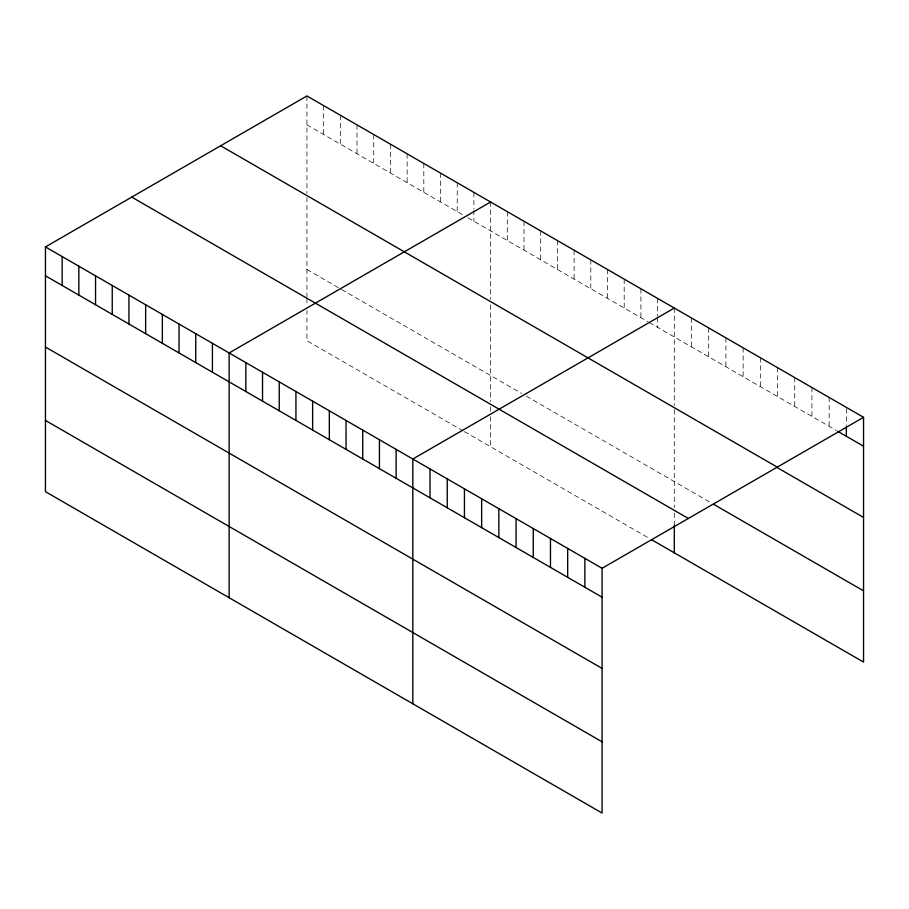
<?xml version="1.0" encoding="UTF-8"?>
<svg xmlns="http://www.w3.org/2000/svg" width="909" height="909" viewBox="0 0 909 909"><rect width="100%" height="100%" fill="white"/><g stroke="black" fill="none" stroke-linecap="round" stroke-linejoin="round"><path stroke-width="0.68" stroke-dasharray="4.54 3.41" d="M306.924 95.956L306.924 193.344M306.924 124.851L463.181 215.058M467.942 217.819L648.06 321.797M649.253 322.49L836.519 430.605M306.924 269.484L340.318 288.767M341.511 289.448L521.618 393.438M526.391 396.188L711.168 502.87M463.181 430.934L306.924 340.716L306.924 310.583M464.363 431.616L649.253 538.355M846.347 408.766L846.347 425.276M829.144 397.46L829.144 426.344M811.93 387.529L811.93 416.413M794.727 377.587L794.727 406.482M777.525 367.656L777.525 396.551M760.322 357.726L760.322 386.62M743.119 347.795L743.119 376.678M725.916 337.864L725.916 366.747M708.702 327.922L708.702 356.817M691.499 317.991L691.499 346.886M674.296 308.06L674.296 405.448M674.296 409.595L674.296 507.608M674.296 513.085L674.296 525.425M657.593 298.413L657.593 316.309M657.593 317.684L657.593 327.308M640.902 288.778L640.902 317.673M624.199 279.131L624.199 308.026M607.496 269.496L607.496 298.391M590.805 259.849L590.805 288.744M574.102 250.214L574.102 279.108M557.41 240.578L557.41 269.462M540.707 230.931L540.707 259.826M524.004 221.296L524.004 250.18M507.313 211.649L507.313 240.544M490.61 202.014L490.61 299.402M490.61 304.958L490.61 401.562M490.61 407.039L490.61 411.152M490.61 416.629L490.61 446.762M473.907 192.367L473.907 208.877M473.907 210.252L473.907 221.262M457.216 182.732L457.216 211.615M440.513 173.085L440.513 201.98M423.81 163.45L423.81 192.333M407.118 153.803L407.118 182.698M390.416 144.167L390.416 173.051M373.713 134.521L373.713 163.415M357.021 124.885L357.021 153.769M340.318 115.238L340.318 144.133M323.615 105.603L323.615 134.487M306.924 197.492L306.924 296.879M306.924 298.254L306.924 305.094"/><path stroke-width="1.36" d="M45.45 246.918L602.076 568.284L602.076 813.044L45.45 491.678L45.45 246.918L306.924 95.956L863.55 417.322L863.55 662.082L651.639 539.73M490.61 202.014L229.136 352.965L229.136 597.724M674.296 308.06L412.822 459.022L412.822 703.782M602.076 568.284L863.55 417.322M837.746 431.321L863.55 446.217M220.637 145.77L777.263 467.135M777.525 467.783L863.55 517.448M713.622 504.29L863.55 590.85M131.737 197.105L688.363 518.471M45.45 275.813L602.076 597.179M45.45 347.045L602.076 668.41M45.45 420.435L602.076 741.801M846.347 426.651L846.347 436.286M674.296 525.425L674.296 552.82M584.873 558.353L584.873 587.237M567.671 548.422L567.671 577.306M550.468 538.48L550.468 567.375M533.253 528.549L533.253 557.444M516.051 518.619L516.051 547.513M498.848 508.688L498.848 537.571M481.645 498.757L481.645 527.64M464.442 488.815L464.442 517.71M447.239 478.884L447.239 507.779M430.025 468.953L430.025 497.848M396.131 449.376L396.131 478.27M379.428 439.74L379.428 468.624M362.725 430.093L362.725 458.988M346.034 420.458L346.034 449.341M329.331 410.811L329.331 439.706M312.628 401.176L312.628 430.059M295.936 391.529L295.936 420.424M279.233 381.894L279.233 410.777M262.531 372.247L262.531 401.142M245.839 362.611L245.839 391.495M212.433 343.329L212.433 372.213M195.742 333.683L195.742 362.577M179.039 324.047L179.039 352.942M162.347 314.4L162.347 343.295M145.645 304.765L145.645 333.66M128.942 295.118L128.942 324.013M112.25 285.483L112.25 314.378M95.547 275.836L95.547 304.731M78.844 266.201L78.844 295.095M62.153 256.554L62.153 285.449"/></g></svg>
